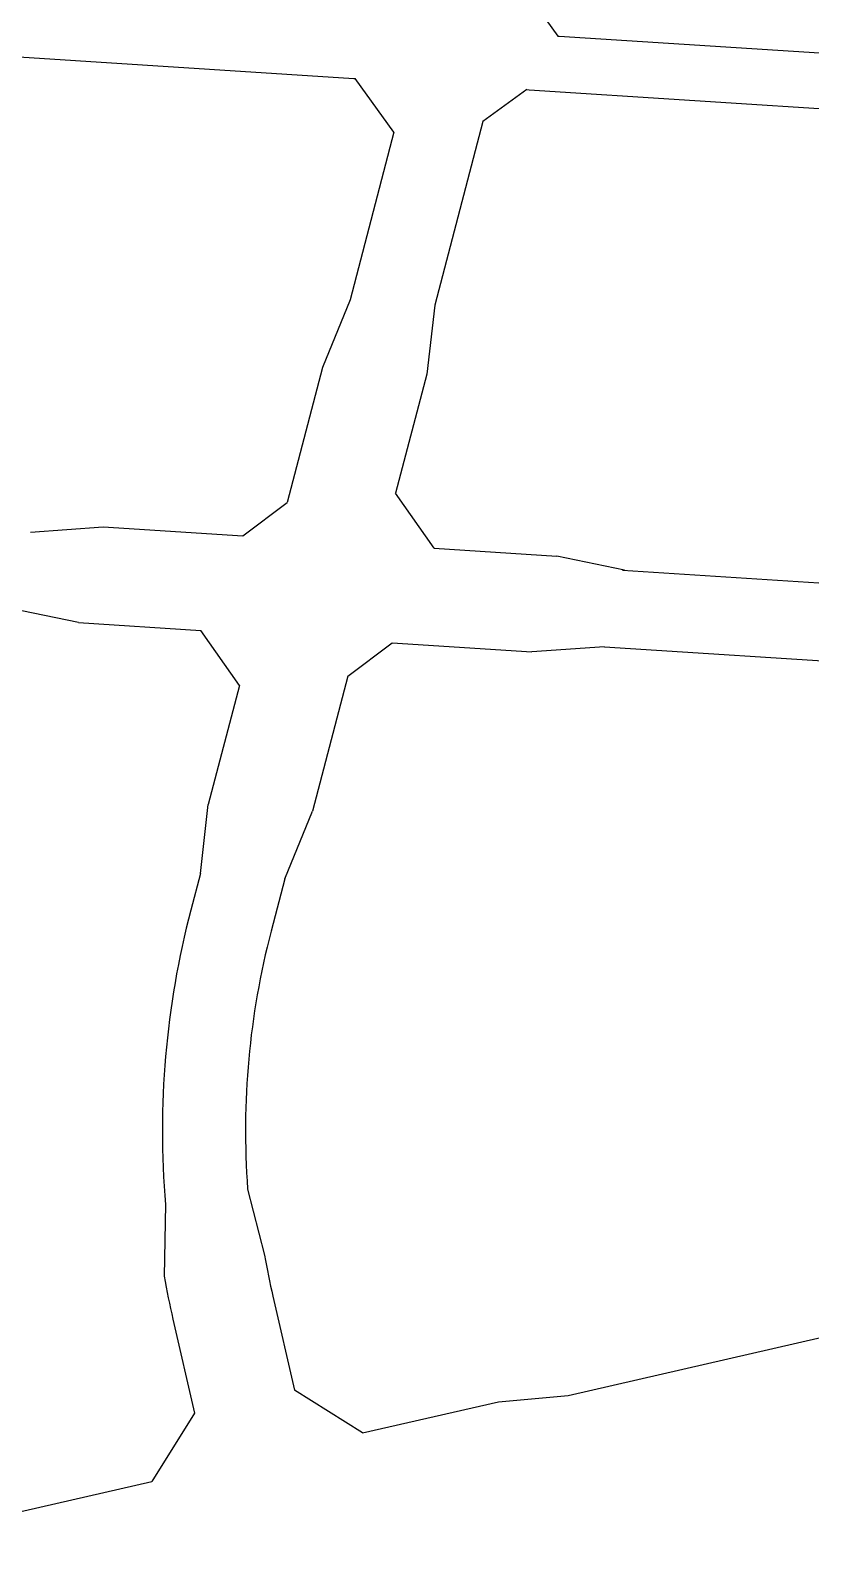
# Model space of a CAD drawing. Extents: x 0 to 558779, y 0 to 2762081.
# Drawn here: x 519903 to 520185, y 2756863 to 2757412 of the extents above; entities that cross this region are included whole.
import ezdxf

# ---------------------------------------------------------------- set-up
doc = ezdxf.new("R2010")
doc.units = 0
doc.header["$LTSCALE"] = 20
doc.layers.add('RD-红线', color=230, linetype='Continuous')

msp = doc.modelspace()

# ---------------------------------------------------------------- linework, layer by layer
at = {"layer": 'RD-红线'}
for points in [[(520079.844, 2757429.468), (520093.845, 2757410.08, 0.4714626)], [(520034.692, 2757375.356), (520020.691, 2757394.743, 0.4714626)], [(520082.698, 2757390.756), (520066.707, 2757379.207, 0.3591919)], [(519964.791, 2757107.911), (519961.319, 2757094.627, 0.0852434), (519952.205, 2756988.385), (519951.731, 2756962.56, 0.0125852), (519954.893, 2756947.024), (519962.692, 2756913.102)], [(519995.286, 2757105.95), (519990.344, 2757087.041, 0.0825093), (519981.853, 2756994.003), (519987.955, 2756970.145, 0.0132757), (519990.953, 2756955.314), (519998.75, 2756921.395)], [(519716.58, 2756867.497), (519768.471, 2756864.171, 0.0561595), (519874.715, 2756869.296), (519898.37, 2756877.287, 0.0014729), (519901.099, 2756877.906), (519947.307, 2756888.531)]]:
    msp.add_lwpolyline(points, format="xyb", dxfattribs=at)
for points in [[(519787.511, 2757409.737), (519795.575, 2757409.219), (519798.954, 2757409.001), (519841.456, 2757406.268), (519843.275, 2757406.151), (520020.207, 2757394.774), (520020.691, 2757394.743)], [(520093.845, 2757410.08), (520094.329, 2757410.049), (520272.898, 2757398.567), (520274.847, 2757398.442)], [(520082.698, 2757390.756), (520083.433, 2757390.709), (520262.934, 2757379.166), (520265.467, 2757379.003)], [(520066.707, 2757379.207), (520049.378, 2757312.906)], [(520034.692, 2757375.356), (520018.883, 2757314.867)], [(520018.883, 2757314.867), (520008.885, 2757290.458)], [(520049.378, 2757312.906), (520046.496, 2757288.039)], [(520008.885, 2757290.458), (519996.148, 2757241.726)], [(520046.496, 2757288.039), (520035.278, 2757245.12)], [(519980.125, 2757229.678), (519996.148, 2757241.726)], [(520049.248, 2757225.233), (520035.278, 2757245.12)], [(519903.449, 2757231.101), (519929.763, 2757232.917)], [(519929.763, 2757232.917), (519980.125, 2757229.678)], [(520049.248, 2757225.233), (520093.421, 2757222.393)], [(520117.932, 2757217.31), (520093.421, 2757222.393)], [(520117.158, 2757217.359), (520221.605, 2757210.643)], [(519920.748, 2757198.424), (519896.236, 2757203.507)], [(519920.748, 2757198.424), (519964.921, 2757195.584)], [(519978.89, 2757175.697), (519964.921, 2757195.584)], [(520018.02, 2757179.091), (520034.043, 2757191.139)], [(520034.043, 2757191.139), (520084.406, 2757187.9)], [(520110.72, 2757189.716), (520084.406, 2757187.9)], [(520110.72, 2757189.716), (520208.204, 2757183.447)], [(519978.89, 2757175.697), (519967.672, 2757132.778)], [(520018.02, 2757179.091), (520005.283, 2757130.359)], [(519964.791, 2757107.911), (519967.672, 2757132.778)], [(519995.286, 2757105.95), (520005.283, 2757130.359)], [(520023.323, 2756906.01), (520072.357, 2756917.285), (520097.505, 2756919.476), (520196.608, 2756942.264)], [(520023.323, 2756906.01), (519998.75, 2756921.395)], [(519962.692, 2756913.102), (519947.307, 2756888.531)]]:
    msp.add_lwpolyline(points, dxfattribs=at)

doc.saveas('drawing.dxf')
